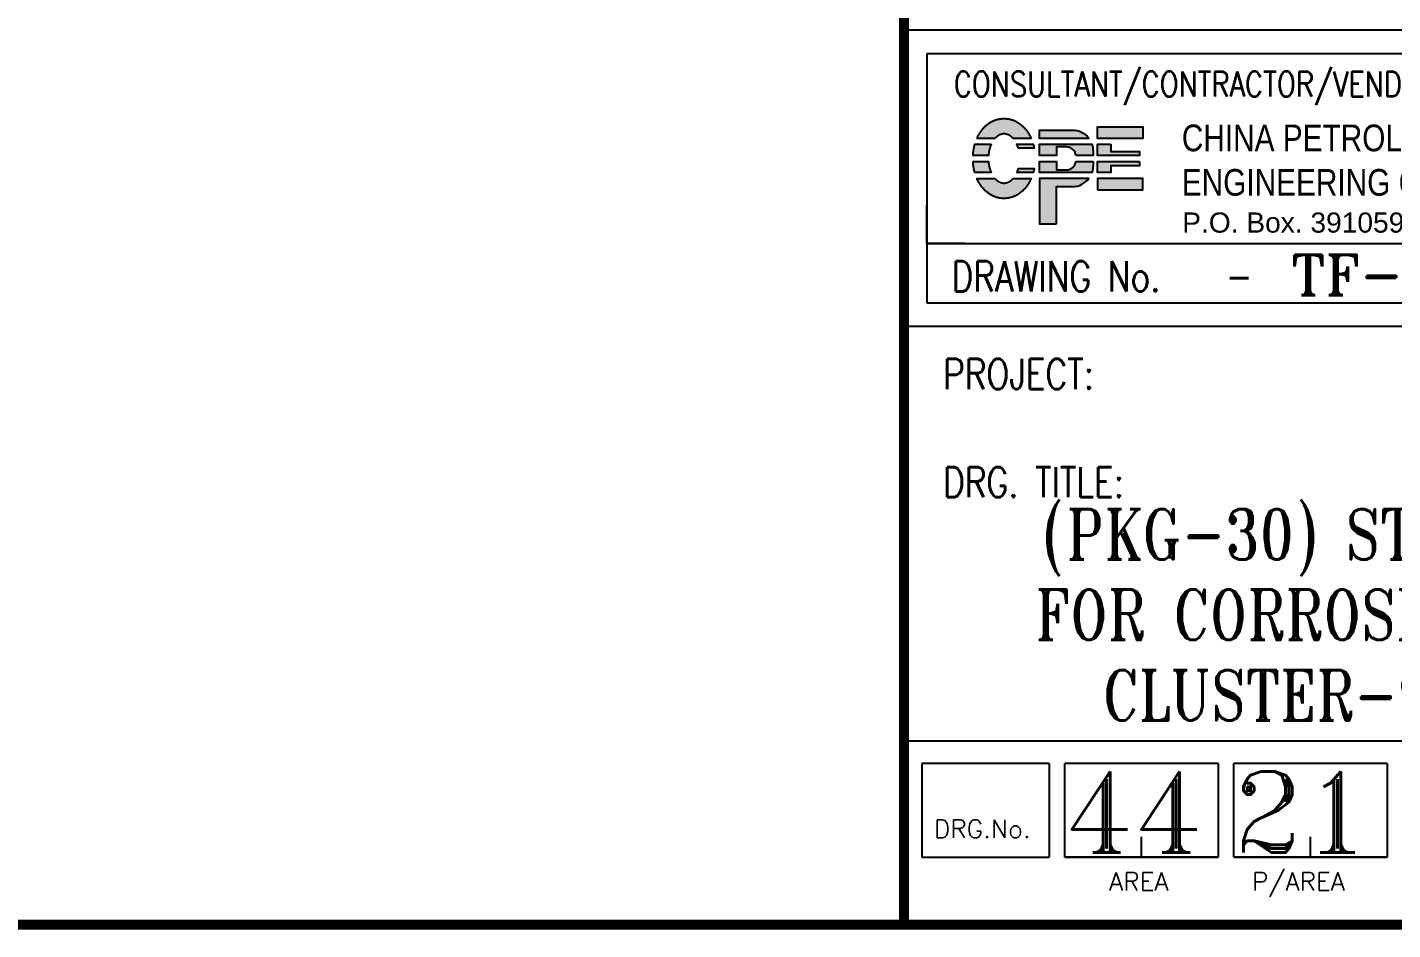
# Model space of a CAD drawing. Header units: millimetres. Extents: x 0 to 16187, y -20471 to 6290.
# Drawn here: x 9738.5 to 9874.3, y 3880.9 to 3970.7 of the extents above; entities that cross this region are included whole.
import ezdxf
from ezdxf.enums import TextEntityAlignment as Align

# ---------------------------------------------------------------- set-up
doc = ezdxf.new("R2010")
doc.units = ezdxf.units.MM
doc.layers.add('BORDER1', color=3, linetype='Continuous')
doc.layers.add('BORDER2', color=7, linetype='Continuous')
doc.styles.add('PENSPEN', font='arial.ttf')
doc.styles.add('ROMANC', font='ROMANC', dxfattribs={"height": 5})
doc.styles.add('ROMANS', font='ROMANS.shx', dxfattribs={"width": 0.8})
doc.styles.add('ROMANT', font='ROMANT', dxfattribs={"height": 4})

# ---------------------------------------------------------------- blocks, each defined once
blk = doc.blocks.new('P30319 LOGO')
at = {"true_color": 0xe00070}
h = blk.add_hatch(color=232, dxfattribs=at)
h.dxf.hatch_style = 1
edge = h.paths.add_edge_path()
edge.add_spline(control_points=[(1283.27, 122.19), (1283.83, 122.8), (1284.5, 122.8), (1285.06, 122.19)], knot_values=[1, 1, 1, 1, 2.216189, 2.216189, 2.216189, 2.216189], weights=[1, 0.880492, 0.880492, 1], degree=3, periodic=0)
edge.add_spline(control_points=[(1285.06, 122.19), (1285.66, 122.19), (1286.26, 122.19), (1286.86, 122.19)], knot_values=[2.216189, 2.216189, 2.216189, 2.216189, 3.216189, 3.216189, 3.216189, 3.216189], weights=[1, 1, 1, 1], degree=3, periodic=0)
edge.add_spline(control_points=[(1286.86, 122.19), (1286.84, 122.22), (1286.83, 122.25), (1286.6, 122.75), (1286.29, 123.18), (1285.59, 123.76), (1285.25, 123.96), (1284.64, 124.13), (1284.4, 124.16), (1284.17, 124.16)], knot_values=[3.216189, 3.216189, 3.216189, 3.216189, 3.245246, 3.245246, 3.695335, 3.695335, 4.0038, 4.0038, 4.183356, 4.183356, 4.183356, 4.183356], weights=[1, 1, 1, 1, 1, 1, 1, 1, 1, 1], degree=3, periodic=0)
edge.add_spline(control_points=[(1284.17, 124.16), (1283.84, 124.16), (1283.53, 124.1), (1282.79, 123.82), (1282.42, 123.54), (1281.85, 122.91), (1281.64, 122.56), (1281.47, 122.19)], knot_values=[4.183356, 4.183356, 4.183356, 4.183356, 4.426859, 4.426859, 4.798404, 4.798404, 5.15072, 5.15072, 5.15072, 5.15072], weights=[1, 1, 1, 1, 1, 1, 1, 1], degree=3, periodic=0)
edge.add_spline(control_points=[(1281.47, 122.19), (1282.07, 122.19), (1282.67, 122.19), (1283.27, 122.19)], knot_values=[0, 0, 0, 0, 1, 1, 1, 1], weights=[1, 1, 1, 1], degree=3, periodic=0)
edge = h.paths.add_edge_path()
edge.add_spline(control_points=[(1285.43, 121.62), (1285.47, 121.54), (1285.5, 121.46), (1285.53, 121.38), (1285.55, 121.32), (1285.57, 121.26), (1285.59, 121.2)], knot_values=[2.091253, 2.091253, 2.091253, 2.091253, 2.20566, 2.20566, 2.20566, 2.287046, 2.287046, 2.287046, 2.287046], weights=[1, 0.997151, 0.99803, 1, 1, 1, 1], degree=3, periodic=0)
edge.add_spline(control_points=[(1285.59, 121.2), (1286.1, 121.2), (1286.61, 121.2), (1287.13, 121.2), (1287.14, 121.2), (1287.15, 121.2), (1287.16, 121.2)], knot_values=[0, 0, 0, 0, 0.963973, 0.963973, 0.963973, 0.98783, 0.98783, 0.98783, 0.98783], weights=[1, 1, 1, 1, 1, 1, 1], degree=3, periodic=0)
edge.add_spline(control_points=[(1287.16, 121.2), (1287.15, 121.26), (1287.14, 121.32), (1287.13, 121.38)], knot_values=[0.98783, 0.98783, 0.98783, 0.98783, 1.040826, 1.040826, 1.040826, 1.040826], weights=[1, 1, 1, 1], degree=3, periodic=0)
edge.add_spline(control_points=[(1287.13, 121.38), (1287.11, 121.46), (1287.09, 121.54), (1287.06, 121.62)], knot_values=[1.040826, 1.040826, 1.040826, 1.040826, 1.112288, 1.112288, 1.112288, 1.112288], weights=[1, 1, 1, 1], degree=3, periodic=0)
edge.add_spline(control_points=[(1287.06, 121.62), (1287.05, 121.62), (1287.03, 121.62), (1287.01, 121.62), (1286.48, 121.62), (1285.96, 121.62), (1285.43, 121.62)], knot_values=[1.112288, 1.112288, 1.112288, 1.112288, 1.145158, 1.145158, 1.145158, 2.091253, 2.091253, 2.091253, 2.091253], weights=[1, 1, 1, 1, 1, 1, 1], degree=3, periodic=0)
edge = h.paths.add_edge_path()
edge.add_spline(control_points=[(1281.27, 121.62), (1281.16, 121.24), (1281.1, 120.86), (1281.08, 120.47)], knot_values=[0.978963, 0.978963, 0.978963, 0.978963, 1.320874, 1.320874, 1.320874, 1.320874], weights=[1, 1, 1, 1], degree=3, periodic=0)
edge.add_spline(control_points=[(1281.08, 120.47), (1281.59, 120.47), (1282.1, 120.47), (1282.61, 120.47)], knot_values=[1.320874, 1.320874, 1.320874, 1.320874, 2.318354, 2.318354, 2.318354, 2.318354], weights=[1, 1, 1, 1], degree=3, periodic=0)
edge.add_spline(control_points=[(1282.61, 120.47), (1282.64, 120.88), (1282.74, 121.28), (1282.9, 121.62)], knot_values=[2.321906, 2.321906, 2.321906, 2.321906, 2.830448, 2.830448, 2.830448, 2.830448], weights=[1, 0.970759, 0.968387, 0.987384], degree=3, periodic=0)
edge.add_spline(control_points=[(1282.9, 121.62), (1282.37, 121.62), (1281.85, 121.62), (1281.32, 121.62), (1281.3, 121.62), (1281.28, 121.62), (1281.27, 121.62)], knot_values=[0, 0, 0, 0, 0.946079, 0.946079, 0.946079, 0.978963, 0.978963, 0.978963, 0.978963], weights=[1, 1, 1, 1, 1, 1, 1], degree=3, periodic=0)
edge = h.paths.add_edge_path()
edge.add_spline(control_points=[(1281.08, 119.89), (1281.1, 119.52), (1281.16, 119.15), (1281.26, 118.79)], knot_values=[1.001176, 1.001176, 1.001176, 1.001176, 1.328264, 1.328264, 1.328264, 1.328264], weights=[1, 1, 1, 1], degree=3, periodic=0)
edge.add_spline(control_points=[(1281.26, 118.79), (1281.28, 118.79), (1281.29, 118.79), (1281.31, 118.79)], knot_values=[1.328264, 1.328264, 1.328264, 1.328264, 1.36062, 1.36062, 1.36062, 1.36062], weights=[1, 1, 1, 1], degree=3, periodic=0)
edge.add_spline(control_points=[(1281.31, 118.79), (1281.84, 118.79), (1282.36, 118.79), (1282.88, 118.79)], knot_values=[1.36062, 1.36062, 1.36062, 1.36062, 2.308134, 2.308134, 2.308134, 2.308134], weights=[1, 1, 1, 1], degree=3, periodic=0)
edge.add_spline(control_points=[(1282.88, 118.79), (1282.74, 119.12), (1282.64, 119.49), (1282.61, 119.89)], knot_values=[2.308134, 2.308134, 2.308134, 2.308134, 2.793905, 2.793905, 2.793905, 2.793905], weights=[1, 0.970764, 0.972985, 0.994717], degree=3, periodic=0)
edge.add_spline(control_points=[(1282.61, 119.89), (1282.61, 119.89), (1282.61, 119.89), (1282.61, 119.89)], knot_values=[0, 0, 0, 0, 0.003873, 0.003873, 0.003873, 0.003873], weights=[1, 1, 1, 1], degree=3, periodic=0)
edge.add_spline(control_points=[(1282.61, 119.89), (1282.1, 119.89), (1281.59, 119.89), (1281.08, 119.89)], knot_values=[0.003873, 0.003873, 0.003873, 0.003873, 1.001176, 1.001176, 1.001176, 1.001176], weights=[1, 1, 1, 1], degree=3, periodic=0)
edge = h.paths.add_edge_path()
edge.add_spline(control_points=[(1281.46, 118.21), (1281.57, 117.97), (1281.7, 117.73), (1282.06, 117.22), (1282.31, 116.95), (1282.85, 116.56), (1283.13, 116.41), (1283.73, 116.23), (1284.05, 116.2), (1284.68, 116.25), (1285, 116.33), (1285.55, 116.6), (1285.8, 116.77), (1286.22, 117.17), (1286.4, 117.39), (1286.68, 117.81), (1286.78, 118.01), (1286.87, 118.21)], knot_values=[1, 1, 1, 1, 1.235433, 1.235433, 1.542505, 1.542505, 1.785535, 1.785535, 2.028564, 2.028564, 2.271594, 2.271594, 2.514624, 2.514624, 2.757654, 2.757654, 2.952696, 2.952696, 2.952696, 2.952696], weights=[1, 1, 1, 1, 1, 1, 1, 1, 1, 1, 1, 1, 1, 1, 1, 1, 1, 1], degree=3, periodic=0)
edge.add_spline(control_points=[(1286.87, 118.21), (1286.27, 118.21), (1285.68, 118.21), (1285.08, 118.21)], knot_values=[2.952696, 2.952696, 2.952696, 2.952696, 3.952696, 3.952696, 3.952696, 3.952696], weights=[1, 1, 1, 1], degree=3, periodic=0)
edge.add_spline(control_points=[(1285.08, 118.21), (1284.52, 117.57), (1283.81, 117.57), (1283.25, 118.21)], knot_values=[3.952696, 3.952696, 3.952696, 3.952696, 5.208998, 5.208998, 5.208998, 5.208998], weights=[1, 0.872743, 0.872743, 1], degree=3, periodic=0)
edge.add_spline(control_points=[(1283.25, 118.21), (1282.65, 118.21), (1282.06, 118.21), (1281.46, 118.21)], knot_values=[0, 0, 0, 0, 1, 1, 1, 1], weights=[1, 1, 1, 1], degree=3, periodic=0)
edge = h.paths.add_edge_path()
edge.add_spline(control_points=[(1287.07, 118.79), (1287.09, 118.87), (1287.11, 118.95), (1287.13, 119.02), (1287.15, 119.08), (1287.16, 119.14), (1287.17, 119.2)], knot_values=[0.979688, 0.979688, 0.979688, 0.979688, 1.050472, 1.050472, 1.050472, 1.104422, 1.104422, 1.104422, 1.104422], weights=[1, 1, 1, 1, 1, 1, 1], degree=3, periodic=0)
edge.add_spline(control_points=[(1287.17, 119.2), (1287.16, 119.2), (1287.14, 119.2), (1287.13, 119.2)], knot_values=[1.104422, 1.104422, 1.104422, 1.104422, 1.128011, 1.128011, 1.128011, 1.128011], weights=[1, 1, 1, 1], degree=3, periodic=0)
edge.add_spline(control_points=[(1287.13, 119.2), (1286.62, 119.2), (1286.11, 119.2), (1285.6, 119.2)], knot_values=[1.128011, 1.128011, 1.128011, 1.128011, 2.092367, 2.092367, 2.092367, 2.092367], weights=[1, 1, 1, 1], degree=3, periodic=0)
edge.add_spline(control_points=[(1285.6, 119.2), (1285.58, 119.14), (1285.56, 119.08), (1285.54, 119.02), (1285.51, 118.94), (1285.48, 118.86), (1285.45, 118.79)], knot_values=[2.092367, 2.092367, 2.092367, 2.092367, 2.174836, 2.174836, 2.174836, 2.2875, 2.2875, 2.2875, 2.2875], weights=[1, 1, 1, 1, 0.998087, 0.99723, 0.99743], degree=3, periodic=0)
edge.add_spline(control_points=[(1285.45, 118.79), (1285.97, 118.79), (1286.5, 118.79), (1287.02, 118.79)], knot_values=[0, 0, 0, 0, 0.947524, 0.947524, 0.947524, 0.947524], weights=[1, 1, 1, 1], degree=3, periodic=0)
h = blk.add_hatch(color=256)
h.dxf.hatch_style = 1
h.paths.add_polyline_path([(1287.69, 113.7), (1289.4, 113.7), (1289.4, 117.39), (1290.96, 117.39, 0.235818), (1292.61, 118.21), (1287.69, 118.21)])
h.paths.add_polyline_path([(1290.38, 119.05, 0.381222), (1291.32, 119.89), (1293.02, 119.89), (1293.02, 119.45, -0.081814), (1292.91, 118.79), (1287.69, 118.79), (1287.69, 119.89), (1289.4, 119.89), (1289.4, 119.05)])
h.paths.add_polyline_path([(1287.69, 121.62), (1287.69, 120.47), (1289.4, 120.47), (1289.4, 121.34), (1290.38, 121.34, -0.392821), (1291.32, 120.47), (1293.02, 120.47), (1293.02, 120.96, 0.081827), (1292.91, 121.62)])
h.paths.add_polyline_path([(1292.61, 122.19, 0.235802), (1290.96, 123.02), (1287.69, 123.02), (1287.69, 122.19)])
at = {"true_color": 0x217be8}
h = blk.add_hatch(color=150, dxfattribs=at)
h.dxf.hatch_style = 1
h.paths.add_polyline_path([(1293.45, 123.34), (1293.45, 122.19), (1294.78, 122.19), (1297.96, 122.19), (1297.96, 123.34)])
h.paths.add_polyline_path([(1297.63, 120.47), (1297.63, 120.89), (1294.78, 120.89), (1294.78, 121.62), (1293.45, 121.62), (1293.45, 120.47)])
h.paths.add_polyline_path([(1293.45, 119.89), (1293.45, 118.79), (1294.78, 118.79), (1294.78, 119.47), (1297.63, 119.47), (1297.63, 119.89)])
h.paths.add_polyline_path([(1297.96, 117.07), (1297.96, 118.21), (1294.78, 118.21), (1293.45, 118.21), (1293.45, 117.07)])
for points in [[(1290.96, 123.02, -0.235802), (1292.61, 122.19), (1287.69, 122.19), (1287.69, 123.02)], [(1291.32, 120.47, 0.392821), (1290.38, 121.34), (1289.4, 121.34), (1289.4, 120.47), (1287.69, 120.47), (1287.69, 121.62), (1292.91, 121.62, -0.081827), (1293.02, 120.96), (1293.02, 120.47)], [(1293.02, 119.89), (1293.02, 119.45, -0.081814), (1292.91, 118.79), (1287.69, 118.79), (1287.69, 119.89), (1289.4, 119.89), (1289.4, 119.05), (1290.38, 119.05, 0.381222), (1291.32, 119.89)], [(1289.4, 113.7), (1289.4, 117.39), (1290.96, 117.39, 0.235818), (1292.61, 118.21), (1287.69, 118.21), (1287.69, 113.7)]]:
    blk.add_lwpolyline(points, format="xyb", close=True)
at = {"color": 150, "true_color": 0x217be8}
for points in [[(1294.78, 122.19), (1293.45, 122.19), (1293.45, 123.34), (1297.96, 123.34), (1297.96, 122.19)], [(1294.78, 121.62), (1294.78, 120.89), (1297.63, 120.89), (1297.63, 120.47), (1293.45, 120.47), (1293.45, 121.62)], [(1297.63, 119.89), (1297.63, 119.47), (1294.78, 119.47), (1294.78, 118.79), (1293.45, 118.79), (1293.45, 119.89)], [(1293.45, 117.07), (1297.96, 117.07), (1297.96, 118.21), (1294.78, 118.21), (1293.45, 118.21)]]:
    blk.add_lwpolyline(points, close=True, dxfattribs=at)
for points in [[(1276.47, 115.53), (1276.47, 111.73)], [(1280.27, 111.73), (1276.47, 111.73)]]:
    blk.add_lwpolyline(points)
at = {"color": 232, "true_color": 0xe00070}
for points, weights, knots in [([(1281.47, 122.19), (1282.07, 122.19), (1282.67, 122.19), (1283.27, 122.19), (1283.83, 122.8), (1284.5, 122.8), (1285.06, 122.19), (1285.66, 122.19), (1286.26, 122.19), (1286.86, 122.19), (1286.84, 122.22), (1286.83, 122.25), (1286.6, 122.75), (1286.29, 123.18), (1285.59, 123.76), (1285.25, 123.96), (1284.64, 124.13), (1284.4, 124.16), (1284.17, 124.16), (1283.84, 124.16), (1283.53, 124.1), (1282.79, 123.82), (1282.42, 123.54), (1281.85, 122.91), (1281.64, 122.56), (1281.47, 122.19)], [1, 1, 1, 1, 0.880492171694, 0.880492171694, 1, 1, 1, 1, 1, 1, 1, 1, 1, 1, 1, 1, 1, 1, 1, 1, 1, 1, 1, 1], [0, 0, 0, 0, 1, 1, 1, 2.216189, 2.216189, 2.216189, 3.216189, 3.216189, 3.216189, 3.245246, 3.245246, 3.695335, 3.695335, 4.0038, 4.0038, 4.183356, 4.183356, 4.183356, 4.426859, 4.426859, 4.798404, 4.798404, 5.15072, 5.15072, 5.15072, 5.15072]), ([(1282.9, 121.62), (1282.37, 121.62), (1281.85, 121.62), (1281.32, 121.62), (1281.3, 121.62), (1281.28, 121.62), (1281.27, 121.62), (1281.16, 121.24), (1281.1, 120.86), (1281.08, 120.47), (1281.59, 120.47), (1282.1, 120.47), (1282.61, 120.47), (1282.61, 120.47), (1282.61, 120.47), (1282.61, 120.47), (1282.64, 120.88), (1282.74, 121.28), (1282.9, 121.62)], [1, 1, 1, 1, 1, 1, 1, 1, 1, 1, 1, 1, 1, 1, 1, 1, 0.970759329132, 0.968387137194, 0.987383577428], [0, 0, 0, 0, 0.946079, 0.946079, 0.946079, 0.978963, 0.978963, 0.978963, 1.320874, 1.320874, 1.320874, 2.318354, 2.318354, 2.318354, 2.321906, 2.321906, 2.321906, 2.830448, 2.830448, 2.830448, 2.830448]), ([(1285.59, 121.2), (1286.1, 121.2), (1286.61, 121.2), (1287.13, 121.2), (1287.14, 121.2), (1287.15, 121.2), (1287.16, 121.2), (1287.15, 121.26), (1287.14, 121.32), (1287.13, 121.38), (1287.11, 121.46), (1287.09, 121.54), (1287.06, 121.62), (1287.05, 121.62), (1287.03, 121.62), (1287.01, 121.62), (1286.48, 121.62), (1285.96, 121.62), (1285.43, 121.62), (1285.47, 121.54), (1285.5, 121.46), (1285.53, 121.38), (1285.55, 121.32), (1285.57, 121.26), (1285.59, 121.2)], [1, 1, 1, 1, 1, 1, 1, 1, 1, 1, 1, 1, 1, 1, 1, 1, 1, 1, 1, 0.997150528052, 0.998030372808, 1, 1, 1, 1], [0, 0, 0, 0, 0.963973, 0.963973, 0.963973, 0.98783, 0.98783, 0.98783, 1.040826, 1.040826, 1.040826, 1.112288, 1.112288, 1.112288, 1.145158, 1.145158, 1.145158, 2.091253, 2.091253, 2.091253, 2.20566, 2.20566, 2.20566, 2.287046, 2.287046, 2.287046, 2.287046]), ([(1282.61, 119.89), (1282.61, 119.89), (1282.61, 119.89), (1282.61, 119.89), (1282.1, 119.89), (1281.59, 119.89), (1281.08, 119.89), (1281.1, 119.52), (1281.16, 119.15), (1281.26, 118.79), (1281.28, 118.79), (1281.29, 118.79), (1281.31, 118.79), (1281.84, 118.79), (1282.36, 118.79), (1282.88, 118.79), (1282.74, 119.12), (1282.64, 119.49), (1282.61, 119.89)], [1, 1, 1, 1, 1, 1, 1, 1, 1, 1, 1, 1, 1, 1, 1, 1, 0.970764074153, 0.972985468729, 0.994716962534], [0, 0, 0, 0, 0.003873, 0.003873, 0.003873, 1.001176, 1.001176, 1.001176, 1.328264, 1.328264, 1.328264, 1.36062, 1.36062, 1.36062, 2.308134, 2.308134, 2.308134, 2.793905, 2.793905, 2.793905, 2.793905]), ([(1283.25, 118.21), (1282.65, 118.21), (1282.06, 118.21), (1281.46, 118.21), (1281.57, 117.97), (1281.7, 117.73), (1282.06, 117.22), (1282.31, 116.95), (1282.85, 116.56), (1283.13, 116.41), (1283.73, 116.23), (1284.05, 116.2), (1284.68, 116.25), (1285, 116.33), (1285.55, 116.6), (1285.8, 116.77), (1286.22, 117.17), (1286.4, 117.39), (1286.68, 117.81), (1286.78, 118.01), (1286.87, 118.21), (1286.27, 118.21), (1285.68, 118.21), (1285.08, 118.21), (1284.52, 117.57), (1283.81, 117.57), (1283.25, 118.21)], [1, 1, 1, 1, 1, 1, 1, 1, 1, 1, 1, 1, 1, 1, 1, 1, 1, 1, 1, 1, 1, 1, 1, 1, 0.872743495569, 0.872743495569, 1], [0, 0, 0, 0, 1, 1, 1, 1.235433, 1.235433, 1.542505, 1.542505, 1.785535, 1.785535, 2.028564, 2.028564, 2.271594, 2.271594, 2.514624, 2.514624, 2.757654, 2.757654, 2.952696, 2.952696, 2.952696, 3.952696, 3.952696, 3.952696, 5.208998, 5.208998, 5.208998, 5.208998]), ([(1285.45, 118.79), (1285.97, 118.79), (1286.5, 118.79), (1287.02, 118.79), (1287.04, 118.79), (1287.06, 118.79), (1287.07, 118.79), (1287.09, 118.87), (1287.11, 118.95), (1287.13, 119.02), (1287.15, 119.08), (1287.16, 119.14), (1287.17, 119.2), (1287.16, 119.2), (1287.14, 119.2), (1287.13, 119.2), (1286.62, 119.2), (1286.11, 119.2), (1285.6, 119.2), (1285.58, 119.14), (1285.56, 119.08), (1285.54, 119.02), (1285.51, 118.94), (1285.48, 118.86), (1285.45, 118.79)], [1, 1, 1, 1, 1, 1, 1, 1, 1, 1, 1, 1, 1, 1, 1, 1, 1, 1, 1, 1, 1, 1, 0.998086654387, 0.997230152012, 0.997430492874], [0, 0, 0, 0, 0.947524, 0.947524, 0.947524, 0.979688, 0.979688, 0.979688, 1.050472, 1.050472, 1.050472, 1.104422, 1.104422, 1.104422, 1.128011, 1.128011, 1.128011, 2.092367, 2.092367, 2.092367, 2.174836, 2.174836, 2.174836, 2.2875, 2.2875, 2.2875, 2.2875])]:
    blk.add_rational_spline(points, weights, degree=3, knots=knots, dxfattribs=at)
at = {"insert": (1301.85, 123.56), "char_height": 2.6518, "width": 61.2407, "attachment_point": 1, "style": 'PENSPEN'}
blk.add_mtext('{\\W0.8;CHINA PETROLEUM\\PENGINEERING CO. LTD.}', dxfattribs=at)
at = {"insert": (1301.89, 114.82), "char_height": 2.6518, "attachment_point": 1, "line_spacing_factor": 0.9, "style": 'PENSPEN'}
blk.add_mtext('{\\H0.75556x;\\C7;P.O. Box. 391059, \\H0.99999x;Dubai, U.A.E}', dxfattribs=at)
blk = doc.blocks.new('*U609')
at = {"layer": 'BORDER1', "color": 154, "true_color": 0x1859a9, "const_width": 1}
blk.add_lwpolyline([(1.81, 811), (1144, 811), (1144, 0), (0, 0), (0, 811)], close=True, dxfattribs=at)
blk.add_lwpolyline([(979, 0), (979, 811)], dxfattribs=at)
at = {"layer": 'BORDER2'}
for p, q in [((1143.57, 88.94), (978.57, 88.94)), ((981.25, 86.58), (981.25, 61.83)), ((1141.53, 86.58), (981.25, 86.58)), ((981.25, 67.73), (1141.53, 67.73)), ((981.25, 61.83), (1141.53, 61.83)), ((1143.57, 59.48), (978.57, 59.48)), ((1143.57, 18.23), (978.57, 18.23)), ((993.44, 16.04), (980.78, 16.04)), ((980.78, 16.04), (980.78, 6.72)), ((993.44, 16.04), (993.44, 6.72)), ((995, 6.72), (995, 16.04)), ((1010.24, 16.04), (995, 16.04)), ((1010.24, 16.04), (1010.24, 6.72)), ((1027.04, 16.04), (1011.8, 16.04)), ((1011.8, 6.72), (1011.8, 16.04)), ((1027.04, 16.04), (1027.04, 6.72)), ((1002.62, 6.72), (1002.62, 8.72)), ((1019.42, 6.72), (1019.42, 8.72)), ((980.78, 6.72), (993.44, 6.72)), ((995, 6.72), (1010.24, 6.72)), ((1010.24, 6.72), (995, 6.72)), ((1027.04, 6.72), (1011.8, 6.72)), ((1011.8, 6.72), (1027.04, 6.72))]:
    blk.add_line(p, q, dxfattribs=at)
at = {"layer": 'BORDER2', "style": 'ROMANS', "width": 0.8}
for s, height, p in [('CONSULTANT/CONTRACTOR/VENDOR ', 2.5, (983.94, 82.33)), ('DRAWING No.', 3, (983.73, 62.96)), ('PROJECT:', 3, (982.88, 53.25)), ('DRG. TITLE:', 3, (982.88, 42.5))]:
    blk.add_text(s, height=height, dxfattribs=at).set_placement(p)
at = {"layer": 'BORDER2', "style": 'ROMANS'}
for s, p in [('DRG.No.', (981.97, 8.62)), ('P/AREA', (1013.61, 3.38)), ('AREA', (999.4, 3.38))]:
    blk.add_text(s, height=1.811, dxfattribs=at).set_placement(p)
at = {"layer": 'BORDER2', "flags": 8}
for tag, height, style, p in [('REV-A', 3.24, 'ROMANS', (986.93, 140.25)), ('RE-A', 8.06, 'ROMANT', (1084.63, 7.17))]:
    blk.add_attdef(tag, text='', height=height, dxfattribs=dict(at, style=style)).set_placement(p, align=Align.CENTER)
at = {"layer": 'BORDER2', "style": 'ROMANS', "width": 3.830216}
blk.add_attdef('DATE-A', text='', height=3.24, dxfattribs=at).set_placement((995.51, 140.25), (1008.51, 140.25), align=Align.FIT)
at = {"layer": 'BORDER2'}
for tag, height, style, p in [('DRN-A', 3.24, 'ROMANS', (1018.38, 140.25)), ('CHD-A', 3.24, 'ROMANS', (1032.35, 140.25)), ('APD-A', 3.24, 'ROMANS', (1046.64, 140.25)), ('CONS_CONT_VEND', 4.2, 'ROMANC', (1061.39, 72.83))]:
    blk.add_attdef(tag, text='', height=height, dxfattribs=dict(at, style=style)).set_placement(p, align=Align.CENTER)
at = {"layer": 'BORDER2', "style": 'ROMANS', "width": 0.8}
for tag, p, height in [('1:X', (997.23, 122.55), 3.5), ('LOC', (1042.74, 122.55), 3.5), ('PROJ_NO', (1118.64, 122.55), 3.5), ('CONS_DRG_NO', (1011, 63), 3)]:
    blk.add_attdef(tag, p, '', height=height, dxfattribs=at)
at = {"layer": 'BORDER2', "lineweight": 30, "width": 0.8, "flags": 104}
blk.add_attdef('COMMENTS-A', text='', height=2.2, dxfattribs=at).set_placement((1055.21, 142.07), align=Align.MIDDLE_LEFT)
at = {"layer": 'BORDER2', "style": 'ROMANS', "width": 0.8}
for tag, p in [('PROJECT_TITLE_1', (1061.07, 55.35)), ('PROJECT_TITLE_2', (1061.07, 49.3))]:
    blk.add_attdef(tag, text='', height=3.5, dxfattribs=at).set_placement(p, align=Align.MIDDLE)
at = {"layer": 'BORDER2', "style": 'ROMANT', "width": 0.8}
for tag, p in [('DRG_TITLE_1', (1061.07, 36.31)), ('DRG_TITLE_2', (1061.07, 28.31)), ('DRG_TITLE_3', (1061.07, 20.31))]:
    blk.add_attdef(tag, text='', height=5, dxfattribs=at).set_placement(p, align=Align.CENTER)
at = {"layer": 'BORDER2', "style": 'ROMANT'}
for tag, p in [('AR', (995, 7.17)), ('PA', (1011.74, 7.17)), ('DC', (1028.45, 7.17)), ('TS', (1120.84, 7.17))]:
    blk.add_attdef(tag, p, '', height=8.06, dxfattribs=at)
for tag, p in [('SRNO', (1074.7, 7.17)), ('SH', (1115.8, 7.18))]:
    blk.add_attdef(tag, text='', height=8.06, dxfattribs=at).set_placement(p, align=Align.RIGHT)
at = {"layer": 'BORDER2', "style": 'ROMANS', "flags": 2}
blk.add_attdef('TB_VERSION', text='', height=2, dxfattribs=at).set_placement((1, -1), align=Align.TOP_LEFT)

msp = doc.modelspace()

# ---------------------------------------------------------------- block references
msp.add_blockref('P30319 LOGO', (8551.51318, 3837.4348))
at = {"layer": 'BORDER1'}
ref = msp.add_blockref('*U609', (8846.73852, 3881.44049), dxfattribs=at)
ref.add_attrib('AR', '44', (9841.73999, 3888.61253), dxfattribs={"layer": 'BORDER2', "height": 8.064, "style": 'ROMANT'})
ref.add_attrib('PA', '21', (9858.47673, 3888.61253), dxfattribs={"layer": 'BORDER2', "height": 8.064, "style": 'ROMANT'})
ref.add_attrib('DRG_TITLE_1', '(PKG-30) STRUCTURAL FABRICATION DRAWING ', dxfattribs={"layer": 'BORDER2', "height": 5, "style": 'ROMANT', "width": 0.8}).set_placement((9907.80673, 3917.75279), align=Align.CENTER)
ref.add_attrib('DRG_TITLE_2', 'FOR CORROSION INHIBITOR INJECTION SKID AT ', dxfattribs={"layer": 'BORDER2', "height": 5, "style": 'ROMANT', "width": 0.8}).set_placement((9907.80673, 3909.75279), align=Align.CENTER)
ref.add_attrib('DRG_TITLE_3', 'CLUSTER-9J (TAG NO: 44-21-U-6209-04)', dxfattribs={"layer": 'BORDER2', "height": 5, "style": 'ROMANT', "width": 0.8}).set_placement((9907.80673, 3901.75279), align=Align.CENTER)
ref.add_attrib('CONS_DRG_NO', '-', (9857.73852, 3944.44049), dxfattribs={"layer": 'BORDER2', "height": 3, "style": 'ROMANS', "width": 0.8})

# ---------------------------------------------------------------- texts
at = {"insert": (9864.22662, 3948.04029), "char_height": 4, "width": 60.5791643, "attachment_point": 1, "style": 'ROMANT'}
msp.add_mtext('TF-J206-FAB-001', dxfattribs=at)

doc.saveas('drawing.dxf')
